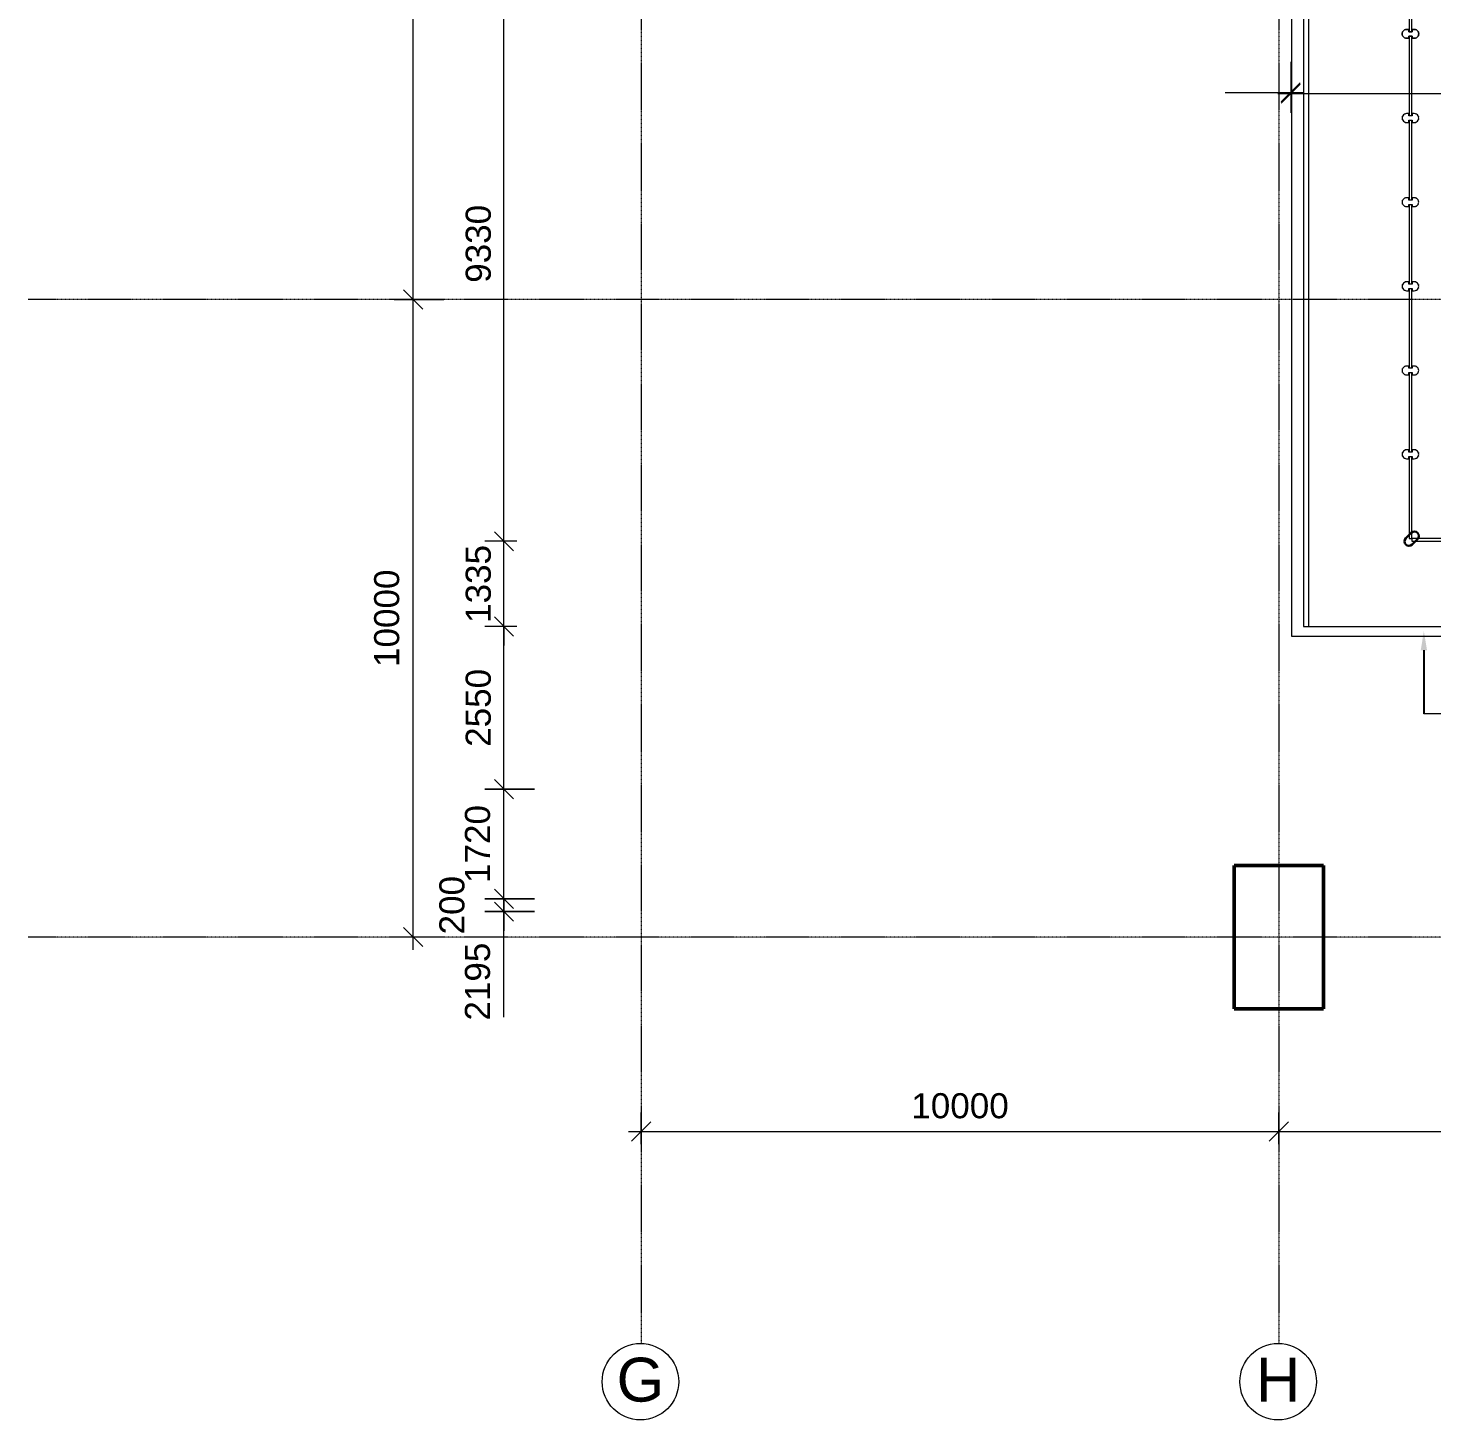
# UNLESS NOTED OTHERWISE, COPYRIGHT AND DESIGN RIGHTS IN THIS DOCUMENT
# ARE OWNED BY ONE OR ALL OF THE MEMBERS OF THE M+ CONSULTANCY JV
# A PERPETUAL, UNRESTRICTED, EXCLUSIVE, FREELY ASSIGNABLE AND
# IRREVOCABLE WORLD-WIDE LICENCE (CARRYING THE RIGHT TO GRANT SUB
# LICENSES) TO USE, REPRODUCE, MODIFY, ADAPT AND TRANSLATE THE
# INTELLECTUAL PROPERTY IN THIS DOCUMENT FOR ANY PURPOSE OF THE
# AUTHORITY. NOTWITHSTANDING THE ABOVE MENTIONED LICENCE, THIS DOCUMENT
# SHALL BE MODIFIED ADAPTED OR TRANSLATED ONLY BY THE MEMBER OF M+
# Model space of a CAD drawing. Header units: millimetres. Extents: x -11708 to 484395, y -10237143 to 211873.
# Drawn here: x 135122 to 157135, y 4933 to 26763 of the extents above; entities that cross this region are included whole.
import ezdxf
from ezdxf import colors
from ezdxf.entities.mleader import LeaderData, LeaderLine
from ezdxf.math import Vec2, Vec3

# ---------------------------------------------------------------- set-up
doc = ezdxf.new("R2010")
doc.units = ezdxf.units.MM
doc.linetypes.add('Grid Line', pattern=[21, 12, -3, 3, -3])
for name, color, linetype, lineweight in [('0-1', 7, 'Continuous', 5), ('0-2', 7, 'Continuous', 13), ('A-ANNO-DIMS', 7, 'Continuous', 9), ('A-ANNO-DIMS-1', 7, 'Continuous', 5), ('A-COLS-1', 7, 'Continuous', 30), ('A-FLOR', 7, 'Continuous', 18), ('A-GLAZ-CURT-2', 7, 'Continuous', 9), ('A-GLAZ-CWMG-1', 7, 'Continuous', 9), ('Dims-B1-FPARTPLANAT_8-6mPD_dwg-1', 7, 'Continuous', 5), ('G-ANNO-TEXT', 7, 'Continuous', 5), ('I-WALL-3', 7, 'Continuous', 30), ('OAP280_C', 210, 'Continuous', 50), ('S-COLS-3', 7, 'Continuous', 35), ('S-GRID-1', 7, 'Grid Line', 5), ('S-GRID-IDEN', 7, 'Continuous', 5)]:
    doc.layers.add(name, color=color, linetype=linetype, lineweight=lineweight)
doc.styles.add('Arial', font='arial.ttf', dxfattribs={"height": 491.766467})
doc.styles.add('Arial_1', font='arial.ttf', dxfattribs={"height": 393.413174})
doc.styles.add('Arial_3', font='arial.ttf', dxfattribs={"height": 688.473054})
doc.dimstyles.new('Diagonal_-_2_0mm_Arial', dxfattribs={"dimscale": 304.8, "dimtxt": 500, "dimasz": 0.984252, "dimexe": 0.984252, "dimexo": 0.984252, "dimgap": 0.656168, "dimtad": 1, "dimdec": 0, "dimrnd": 5, "dimzin": 0, "dimdsep": 46, "dimtxsty": 'Arial', "dimblk1": 'OBLIQUE', "dimblk2": 'OBLIQUE', "dimsah": 1, "dimcen": 0.09, "dimdle": 0.656168, "dimadec": 0, "dimazin": 0, "dimtfac": 1, "dimtdec": 4, "dimtix": 1, "dimtmove": 0, "dimatfit": 3, "dimfxl": 1, "dimtvp": 1, "dimtolj": 1, "dimtzin": 0, "dimarcsym": 2})

# ---------------------------------------------------------------- blocks, each defined once
blk = doc.blocks.new('Dims-B1-FPARTPLANAT_8-6mPD_dwg__Oblique-5772989-B1_F PART PLAN AT _8_6mPD')
at = {"layer": 'A-ANNO-DIMS-1'}
blk.add_line((-0.5, -0.5), (0.5, 0.5), dxfattribs=at)
blk = doc.blocks.new('_Oblique')
at = {"color": 0, "linetype": 'ByBlock', "lineweight": -2}
blk.add_line((-0.5, -0.5), (0.5, 0.5), dxfattribs=at)
blk = doc.blocks.new('*D365')
at = {"layer": 'A-ANNO-DIMS', "color": 0, "lineweight": -2, "transparency": 16777216}
for p, q in [((64700, 18514), (64700, 28245)), ((64900, 28045), (64400, 28045)), ((64900, 18714), (64400, 18714))]:
    blk.add_line(p, q, dxfattribs=at)
at = {"layer": 'Defpoints', "color": 0, "transparency": 16777216}
for p in [(64700, 28045), (65200, 28045), (65200, 18714)]:
    blk.add_point(p, dxfattribs=at)
at = {"layer": 'A-ANNO-DIMS', "color": 0, "lineweight": -2, "transparency": 16777216, "xscale": 299.9999999999999, "yscale": 299.9999999999999, "zscale": 299.9999999999999}
for p, rotation in [((64700, 28045), 90), ((64700, 18714), 270)]:
    blk.add_blockref('_Oblique', p, dxfattribs=dict(at, rotation=rotation))
at = {"layer": 'A-ANNO-DIMS', "color": 0, "transparency": 16777216, "insert": (64299, 23379), "char_height": 491.77, "attachment_point": 5, "rotation": 90, "style": 'Arial'}
blk.add_mtext('\\A1;{\\H0.8x;9330}', dxfattribs=at)
blk = doc.blocks.new('*D366')
at = {"layer": 'A-ANNO-DIMS', "color": 0, "lineweight": -2, "transparency": 16777216}
for p, q in [((64700, 18714), (64700, 19014)), ((64900, 18714), (64400, 18714)), ((64700, 17377), (64700, 18714)), ((64900, 17377), (64400, 17377)), ((64700, 17377), (64700, 17077))]:
    blk.add_line(p, q, dxfattribs=at)
at = {"layer": 'Defpoints', "color": 0, "transparency": 16777216}
for p in [(64700, 18714), (65200, 18714), (65200, 17377)]:
    blk.add_point(p, dxfattribs=at)
at = {"layer": 'A-ANNO-DIMS', "color": 0, "lineweight": -2, "transparency": 16777216, "xscale": 299.9999999999999, "yscale": 299.9999999999999, "zscale": 299.9999999999999}
for p, rotation in [((64700, 18714), 270), ((64700, 17377), 90)]:
    blk.add_blockref('_Oblique', p, dxfattribs=dict(at, rotation=rotation))
at = {"layer": 'A-ANNO-DIMS', "color": 0, "transparency": 16777216, "insert": (64299, 18045), "char_height": 491.77, "attachment_point": 5, "rotation": 90, "style": 'Arial'}
blk.add_mtext('\\A1;{\\H0.8x;1335}', dxfattribs=at)
blk = doc.blocks.new('*D367')
at = {"layer": 'A-ANNO-DIMS', "color": 0, "lineweight": -2, "transparency": 16777216}
for p, q in [((64700, 14626), (64700, 17577)), ((64900, 17377), (64400, 17377)), ((64881, 14826), (64400, 14826))]:
    blk.add_line(p, q, dxfattribs=at)
at = {"layer": 'Defpoints', "color": 0, "transparency": 16777216}
for p in [(64700, 17377), (65200, 17377), (65181, 14826)]:
    blk.add_point(p, dxfattribs=at)
at = {"layer": 'A-ANNO-DIMS', "color": 0, "lineweight": -2, "transparency": 16777216, "xscale": 299.9999999999999, "yscale": 299.9999999999999, "zscale": 299.9999999999999}
for p, rotation in [((64700, 17377), 90), ((64700, 14826), 270)]:
    blk.add_blockref('_Oblique', p, dxfattribs=dict(at, rotation=rotation))
at = {"layer": 'A-ANNO-DIMS', "color": 0, "transparency": 16777216, "insert": (64299, 16101), "char_height": 491.77, "attachment_point": 5, "rotation": 90, "style": 'Arial'}
blk.add_mtext('\\A1;{\\H0.8x;2550}', dxfattribs=at)
blk = doc.blocks.new('*D372')
at = {"layer": 'A-ANNO-DIMS', "color": 0, "lineweight": -2, "transparency": 16777216}
for p, q in [((66851, 9257), (66851, 9757)), ((76851, 9257), (76851, 9757)), ((66651, 9457), (77051, 9457))]:
    blk.add_line(p, q, dxfattribs=at)
at = {"layer": 'Defpoints', "color": 0, "transparency": 16777216}
for p in [(76851, 9457), (66851, 8957), (76851, 8957)]:
    blk.add_point(p, dxfattribs=at)
at = {"layer": 'A-ANNO-DIMS', "color": 0, "lineweight": -2, "transparency": 16777216, "xscale": 299.9999999999999, "yscale": 299.9999999999999, "zscale": 299.9999999999999, "rotation": 180}
blk.add_blockref('_Oblique', (66851, 9457), dxfattribs=at)
at = {"layer": 'A-ANNO-DIMS', "color": 0, "lineweight": -2, "transparency": 16777216, "xscale": 299.9999999999999, "yscale": 299.9999999999999, "zscale": 299.9999999999999}
blk.add_blockref('_Oblique', (76851, 9457), dxfattribs=at)
at = {"layer": 'A-ANNO-DIMS', "color": 0, "transparency": 16777216, "insert": (71851, 9858), "char_height": 491.77, "attachment_point": 5, "style": 'Arial'}
blk.add_mtext('\\A1;{\\H0.8x;10000}', dxfattribs=at)
blk = doc.blocks.new('*D373')
at = {"layer": 'A-ANNO-DIMS', "color": 0, "lineweight": -2, "transparency": 16777216}
for p, q in [((76851, 9257), (76851, 9757)), ((86851, 9257), (86851, 9757)), ((76651, 9457), (87051, 9457))]:
    blk.add_line(p, q, dxfattribs=at)
at = {"layer": 'Defpoints', "color": 0, "transparency": 16777216}
for p in [(86851, 9457), (76851, 8957), (86851, 8957)]:
    blk.add_point(p, dxfattribs=at)
at = {"layer": 'A-ANNO-DIMS', "color": 0, "lineweight": -2, "transparency": 16777216, "xscale": 299.9999999999999, "yscale": 299.9999999999999, "zscale": 299.9999999999999, "rotation": 180}
blk.add_blockref('_Oblique', (76851, 9457), dxfattribs=at)
at = {"layer": 'A-ANNO-DIMS', "color": 0, "lineweight": -2, "transparency": 16777216, "xscale": 299.9999999999999, "yscale": 299.9999999999999, "zscale": 299.9999999999999}
blk.add_blockref('_Oblique', (86851, 9457), dxfattribs=at)
at = {"layer": 'A-ANNO-DIMS', "color": 0, "transparency": 16777216, "insert": (81851, 9857), "char_height": 491.77, "attachment_point": 5, "style": 'Arial'}
blk.add_mtext('\\A1;{\\H0.8x;10000}', dxfattribs=at)
blk = doc.blocks.new('Circular Mullion - Type A-27605860-B1_F PART PLAN AT _8_6mPD')
blk.add_lwpolyline([(70, 38), (68, 56), (61, 73), (49, 87), (35, 98), (13, 106), (0, 108), (-18, 105), (-35, 98), (-49, 87), (-61, 73), (-68, 56), (-70, 38), (-70, 3), (-34, 3), (-34, -47), (-70, -48), (-70, -82), (-68, -101), (-61, -117), (-49, -132), (-35, -143), (-18, -150), (0, -152), (18, -150), (35, -143), (49, -132), (61, -117), (68, -101), (70, -82), (70, -47), (34, -47), (34, 3), (70, 3)], close=True)
blk = doc.blocks.new('Circular Mullion - CERAMIC_MULLIONS Multimedia Lounge-29969477-B1_F PART PLAN AT _8_6mPD')
at = {"layer": 'A-GLAZ-CWMG-1'}
for centre, start, end in [((0, 82.5), 154.97124, 160.02876), ((0, 82.5), 109.97124, 115.02876), ((0, 82.5), 64.97124, 70.02876), ((0, 82.5), 19.97124, 25.02876), ((0, -37.5), 199.97124, 205.02876), ((0, -37.5), 244.97124, 250.02876), ((0, -37.5), 289.97124, 295.02876), ((0, -37.5), 334.97124, 340.02876)]:
    blk.add_arc(centre, 70, start, end, dxfattribs=at)
blk = doc.blocks.new('Circular Mullion - CERAMIC_MULLIONS Multimedia Lounge-29969478-B1_F PART PLAN AT _8_6mPD')
at = {"layer": 'A-GLAZ-CWMG-1'}
for centre, start, end in [((0, 82.5), 154.97124, 160.02876), ((0, 82.5), 109.97124, 115.02876), ((0, 82.5), 64.97124, 70.02876), ((0, 82.5), 19.97124, 25.02876), ((0, -37.5), 199.97124, 205.02876), ((0, -37.5), 244.97124, 250.02876), ((0, -37.5), 289.97124, 295.02876), ((0, -37.5), 334.97124, 340.02876)]:
    blk.add_arc(centre, 70, start, end, dxfattribs=at)
blk = doc.blocks.new('Circular Mullion - CERAMIC_MULLIONS Multimedia Lounge-29969479-B1_F PART PLAN AT _8_6mPD')
at = {"layer": 'A-GLAZ-CWMG-1'}
for centre, start, end in [((0, 82.5), 154.97124, 160.02876), ((0, 82.5), 109.97124, 115.02876), ((0, 82.5), 64.97124, 70.02876), ((0, 82.5), 19.97124, 25.02876), ((0, -37.5), 199.97124, 205.02876), ((0, -37.5), 244.97124, 250.02876), ((0, -37.5), 289.97124, 295.02876), ((0, -37.5), 334.97124, 340.02876)]:
    blk.add_arc(centre, 70, start, end, dxfattribs=at)
blk = doc.blocks.new('Circular Mullion - CERAMIC_MULLIONS Multimedia Lounge-29969480-B1_F PART PLAN AT _8_6mPD')
at = {"layer": 'A-GLAZ-CWMG-1'}
for centre, start, end in [((0, 82.5), 154.97124, 160.02876), ((0, 82.5), 109.97124, 115.02876), ((0, 82.5), 64.97124, 70.02876), ((0, 82.5), 19.97124, 25.02876), ((0, -37.5), 199.97124, 205.02876), ((0, -37.5), 244.97124, 250.02876), ((0, -37.5), 289.97124, 295.02876), ((0, -37.5), 334.97124, 340.02876)]:
    blk.add_arc(centre, 70, start, end, dxfattribs=at)
blk = doc.blocks.new('Circular Mullion - CERAMIC_MULLIONS Multimedia Lounge-29969481-B1_F PART PLAN AT _8_6mPD')
at = {"layer": 'A-GLAZ-CWMG-1'}
for centre, start, end in [((0, 82.5), 154.97124, 160.02876), ((0, 82.5), 109.97124, 115.02876), ((0, 82.5), 64.97124, 70.02876), ((0, 82.5), 19.97124, 25.02876), ((0, -37.5), 199.97124, 205.02876), ((0, -37.5), 244.97124, 250.02876), ((0, -37.5), 289.97124, 295.02876), ((0, -37.5), 334.97124, 340.02876)]:
    blk.add_arc(centre, 70, start, end, dxfattribs=at)
blk = doc.blocks.new('Circular Mullion - CERAMIC_MULLIONS Multimedia Lounge-29969482-B1_F PART PLAN AT _8_6mPD')
at = {"layer": '0-2'}
blk.add_lwpolyline([(70, 82), (68, 101), (61, 117), (49, 132), (35, 143), (13, 151), (0, 152), (-18, 150), (-35, 143), (-49, 132), (-61, 117), (-68, 101), (-70, 82), (-70, 47), (-34, 47), (-34, -3), (-70, -3), (-70, -38), (-68, -56), (-61, -73), (-49, -87), (-35, -98), (-18, -105), (0, -107), (18, -105), (35, -98), (49, -87), (61, -73), (68, -56), (70, -38), (70, -3), (34, -3), (34, 47), (70, 47)], close=True, dxfattribs=at)
at = {"layer": 'A-GLAZ-CWMG-1'}
for centre, start, end in [((0, 82), 154.9712, 160.0288), ((0, 82), 154.9712, 160.0288), ((0, 82), 109.9712, 115.0288), ((0, 82), 64.9712, 70.0288), ((0, 82), 19.9712, 25.0288), ((0, -38), 199.9712, 205.0288), ((0, -38), 244.9712, 250.0288), ((0, -38), 289.9712, 295.0288), ((0, -38), 334.9712, 340.0288)]:
    blk.add_arc(centre, 70, start, end, dxfattribs=at)
blk = doc.blocks.new('Multimedia Corner Mullions1 - Multimedia Corner Mullions-29522894-B1_F PART PLAN AT _8_6mPD')
at = {"layer": 'A-COLS-1'}
for p, q in [((78925, 18846), (78840, 18761)), ((78939, 18662), (79024, 18747)), ((94194, 18755), (94280, 18670)), ((94379, 18769), (94293, 18854))]:
    blk.add_line(p, q, dxfattribs=at)
for centre, start, end in [((78889, 18711), 135, 315), ((78975, 18797), 315, 135), ((94244, 18805), 45, 225), ((94329, 18719), 225, 45)]:
    blk.add_arc(centre, 70, start, end, dxfattribs=at)
blk = doc.blocks.new('A$C41A67BAA')
at = {"layer": 'OAP280_C'}
for p, q in [((700, 1125), (-700, 1125)), ((-700, 1125), (-700, -1125)), ((700, -1125), (700, 1125)), ((-700, -1125), (700, -1125))]:
    blk.add_line(p, q, dxfattribs=at)
blk = doc.blocks.new('Grid - 3mm-2917264-B1_F PART PLAN AT _8_6mPD')
at = {"layer": 'S-GRID-IDEN'}
blk.add_circle((0, 0), 3, dxfattribs=at)
blk = doc.blocks.new('Dims-B1-FPARTPLANAT_8-6mPD_dwg-5616331-B1_F PART PLAN AT _8_6mPD')
at = {"layer": 'A-ANNO-DIMS-1'}
for p, q in [((63276.2, 22306.2), (63276.2, 32706.2)), ((77036, 26235.8), (77036, 25454.8)), ((77036, 26216.7), (77036, 25435.8)), ((76006.3, 25754.8), (77236, 25754.8)), ((76836, 25735.8), (84217.2, 25735.8)), ((63276.2, 12306.2), (63276.2, 22706.2)), ((64700, 12905.8), (64700, 15025.8)), ((63757.2, 12506.2), (62976.2, 12506.2))]:
    blk.add_line(p, q, dxfattribs=at)
at = {"layer": 'A-ANNO-DIMS-1', "flags": 128}
for points in [[(62976.2, 22506.2), (63757.2, 22506.2)], [(64400, 14825.8), (65181, 14825.8)], [(64400, 13105.8), (65181, 13105.8)], [(64400, 12905.8), (65181, 12905.8)]]:
    blk.add_lwpolyline(points, close=True, dxfattribs=at)
for points in [[(64700, 11248.9), (64700, 13105.8), (64700, 13405.8)], [(64700, 13105.8), (64700, 12905.8), (64700, 12605.8)]]:
    blk.add_lwpolyline(points, dxfattribs=at)
at = {"xscale": 300, "yscale": 300, "zscale": 300}
blk.add_blockref('Dims-B1-FPARTPLANAT_8-6mPD_dwg__Oblique-5772989-B1_F PART PLAN AT _8_6mPD', (77036, 25754.8), dxfattribs=at)
for p, xscale, yscale, zscale, rotation in [((77036, 25735.8), 300, 300, 300, 180), ((63276.2, 22506.2), 300.0000000000002, 300.0000000000002, 300.0000000000002, 90), ((63276.2, 22506.2), 300, 300, 300, 270), ((64700, 14825.8), 300.0000000000002, 300.0000000000002, 300.0000000000002, 90), ((64700, 14825.8), 300, 300, 300, 270), ((64700, 13105.8), 300, 300, 300, 270), ((64700, 13105.8), 300, 300, 300, 270), ((64700, 12905.8), 300.0000000000002, 300.0000000000002, 300.0000000000002, 90), ((64700, 12905.8), 300.0000000000002, 300.0000000000002, 300.0000000000002, 90), ((63276.2, 12506.2), 300, 300, 300, 270)]:
    blk.add_blockref('Dims-B1-FPARTPLANAT_8-6mPD_dwg__Oblique-5772989-B1_F PART PLAN AT _8_6mPD', p, dxfattribs=dict(xscale=xscale, yscale=yscale, zscale=zscale, rotation=rotation))
at = {"layer": 'A-ANNO-DIMS-1', "char_height": 393.41, "attachment_point": 2, "rotation": 90, "line_spacing_factor": 0.938532, "style": 'Arial_1'}
for s, insert, width in [('10000', (62663.5, 17506.2), 1824), ('1720', (64087.3, 13965.8), 1459.2), ('200', (63686.4, 13005.8), 1094.4), ('2195', (64087.3, 11807.3), 1459.2)]:
    blk.add_mtext(s, dxfattribs=dict(at, insert=insert, width=width))
at = {"layer": 'A-ANNO-DIMS'}
for base, p1, p2, picture, middle in [((64700, 28044.6), (65200.1, 18713.8), (65200.1, 28044.6), '*D365', (64299, 23379.2)), ((64700, 18713.8), (65200, 17376.8), (65200.1, 18713.8), '*D366', (64299, 18045.3)), ((64700, 17376.8), (65181, 14825.8), (65200.1, 17376.8), '*D367', (64299.2, 16101.3))]:
    dim = blk.add_linear_dim(base=base, p1=p1, p2=p2, angle=90, text='{\\H0.8x;<>}', dimstyle='Diagonal_-_2_0mm_Arial', override={"dimpost": '<>', "dimtmove": 1, "dimarcsym": 2}, dxfattribs=at)
    dim.commit()
    dim.dimension.update_dxf_attribs({"geometry": picture, "text_midpoint": middle})
for base, p1, p2, picture, middle in [((76850.7, 9456.7), (66850.7, 8956.7), (76850.7, 8956.6), '*D372', (71850.7, 9857.5)), ((86850.7, 9456.6), (76850.7, 8956.6), (86850.7, 8956.6), '*D373', (81850.7, 9857.5))]:
    dim = blk.add_linear_dim(base=base, p1=p1, p2=p2, text='{\\H0.8x;<>}', dimstyle='Diagonal_-_2_0mm_Arial', override={"dimpost": '<>', "dimtmove": 1, "dimarcsym": 2}, dxfattribs=at)
    dim.commit()
    dim.dimension.update_dxf_attribs({"geometry": picture, "text_midpoint": middle})

msp = doc.modelspace()

# ---------------------------------------------------------------- linework, layer by layer
at = {"layer": 'A-FLOR'}
for p, q in [((155121, 28715.4), (155121, 17376.6)), ((155201, 28715.4), (155201, 17376.6)), ((154934.6, 27080.8), (154934.6, 17226.6)), ((154934.6, 17226.6), (175230.9, 17226.6)), ((155121, 17376.6), (173501.3, 17376.5))]:
    msp.add_line(p, q, dxfattribs=at)
at = {"layer": 'A-GLAZ-CURT-2'}
for p, q in [((156776.2, 28000.4), (156776.2, 26706.6)), ((156820.2, 26706.6), (156820.2, 28000.4)), ((156776.2, 26638.6), (156776.2, 25386.6)), ((156820.2, 25386.6), (156820.2, 26638.6)), ((156776.2, 25318.6), (156776.2, 24066.6)), ((156820.2, 24066.6), (156820.2, 25318.6)), ((156776.2, 23998.6), (156776.2, 22746.6)), ((156820.2, 22746.6), (156820.2, 23998.6)), ((156776.2, 22678.6), (156776.2, 21426.6)), ((156820.2, 21426.6), (156820.2, 22678.6)), ((156776.2, 21358.6), (156776.2, 20111.6)), ((156820.2, 20111.6), (156820.2, 21358.6)), ((156776.2, 20043.6), (156776.2, 18757.6)), ((156820.2, 18757.6), (156820.2, 20043.6)), ((156776.2, 18757.6), (156820.2, 18757.6)), ((158133.4, 18757.6), (156820.2, 18757.6)), ((156820.2, 18757.6), (156820.2, 18713.6)), ((156820.2, 18713.6), (158133.4, 18713.6))]:
    msp.add_line(p, q, dxfattribs=at)
at = {"layer": 'G-ANNO-TEXT'}
msp.add_line((159444.3, 16008.2), (157009.6, 16008.2), dxfattribs=at)
at = {"layer": 'S-COLS-3'}
for p, q in [((155434.5, 13630.8), (154034.5, 13630.8)), ((154034.5, 13630.8), (154034.5, 11380.8)), ((155434.5, 11380.8), (155434.5, 13630.8)), ((154034.5, 11380.8), (155434.5, 11380.8))]:
    msp.add_line(p, q, dxfattribs=at)
at = {"layer": 'S-GRID-1'}
for p, q in [((144734.8, 71409.7), (144734.5, 6132.5)), ((154734.8, 71409.7), (154734.5, 6132.5)), ((191364.2, 22505.6), (135121.9, 22505.9)), ((191364.2, 12505.6), (135121.9, 12505.9))]:
    msp.add_line(p, q, dxfattribs=at)

# ---------------------------------------------------------------- block references
at = {"layer": '0-1'}
for name, p, rotation in [('Circular Mullion - Type A-27605860-B1_F PART PLAN AT _8_6mPD', (156820.2, 26672.6), 269.9996999999998), ('Circular Mullion - Type A-27605860-B1_F PART PLAN AT _8_6mPD', (156820.2, 25352.6), 269.9996999999998), ('Circular Mullion - Type A-27605860-B1_F PART PLAN AT _8_6mPD', (156820.2, 24032.6), 269.9996999999998), ('Circular Mullion - Type A-27605860-B1_F PART PLAN AT _8_6mPD', (156820.2, 22712.6), 269.9996999999998), ('Circular Mullion - Type A-27605860-B1_F PART PLAN AT _8_6mPD', (156820.2, 21392.6), 269.9996999999998), ('Circular Mullion - Type A-27605860-B1_F PART PLAN AT _8_6mPD', (156820.2, 20077.6), 269.9996999999998), ('Multimedia Corner Mullions1 - Multimedia Corner Mullions-29522894-B1_F PART PLAN AT _8_6mPD', (77884.1, 0), 359.9997000009001)]:
    msp.add_blockref(name, p, dxfattribs=dict(at, rotation=rotation))
at = {"layer": '0-1', "extrusion": (0, 0, -1), "rotation": 270.0003000000001}
for name, p in [('Circular Mullion - CERAMIC_MULLIONS Multimedia Lounge-29969482-B1_F PART PLAN AT _8_6mPD', (-156820.2, 26672.6)), ('Circular Mullion - CERAMIC_MULLIONS Multimedia Lounge-29969481-B1_F PART PLAN AT _8_6mPD', (-156820.2, 25352.6)), ('Circular Mullion - CERAMIC_MULLIONS Multimedia Lounge-29969480-B1_F PART PLAN AT _8_6mPD', (-156820.2, 24032.6)), ('Circular Mullion - CERAMIC_MULLIONS Multimedia Lounge-29969479-B1_F PART PLAN AT _8_6mPD', (-156820.2, 22712.6)), ('Circular Mullion - CERAMIC_MULLIONS Multimedia Lounge-29969478-B1_F PART PLAN AT _8_6mPD', (-156820.2, 21392.6)), ('Circular Mullion - CERAMIC_MULLIONS Multimedia Lounge-29969477-B1_F PART PLAN AT _8_6mPD', (-156820.2, 20077.6))]:
    msp.add_blockref(name, p, dxfattribs=at)
at = {"layer": 'Dims-B1-FPARTPLANAT_8-6mPD_dwg-1'}
msp.add_blockref('Dims-B1-FPARTPLANAT_8-6mPD_dwg-5616331-B1_F PART PLAN AT _8_6mPD', (77884.1, 0), dxfattribs=at)
at = {"layer": 'I-WALL-3'}
msp.add_blockref('A$C41A67BAA', (154734.5, 12505.8), dxfattribs=at)
at = {"layer": 'S-GRID-IDEN', "xscale": 199.9999999999999, "yscale": 199.9999999999999, "zscale": 199.9999999999999, "rotation": 179.9996999996851}
for p in [(144723.5, 5532.6), (154723.5, 5532.6)]:
    msp.add_blockref('Grid - 3mm-2917264-B1_F PART PLAN AT _8_6mPD', p, dxfattribs=at)

# ---------------------------------------------------------------- texts
at = {"layer": 'S-GRID-IDEN', "char_height": 688.5, "attachment_point": 2, "line_spacing_factor": 0.938532, "style": 'Arial_3'}
for s, insert, width in [('G', (144723.7, 5908.6), 890.356), ('H', (154723.7, 5908.6), 823.159)]:
    msp.add_mtext(s, dxfattribs=dict(at, insert=insert, width=width))

# ---------------------------------------------------------------- leaders
at = {"layer": 'G-ANNO-TEXT'}
ml = msp.add_multileader_mtext('Standard', dxfattribs=at)
ml.set_content('', color=256)
ml.set_leader_properties()
ml.build(insert=Vec2(0, 0))
ml.multileader.update_dxf_attribs({"text_right_attachment_type": 6, "dogleg_length": 0.36, "arrow_head_size": 300})
ctx = ml.context
ctx.base_point, ctx.char_height, ctx.arrow_head_size, ctx.landing_gap_size, ctx.plane_origin, ctx.plane_x_axis, ctx.plane_y_axis = Vec3(157009.1, 16007.9), 0.18, 300, 0.09, Vec3(157009.7, 16634.1), Vec3(0.8040843, 0.5945153), Vec3(-0.5945153, 0.8040843)
ctx.right_attachment = 6
notes = []
notes.append((ctx, [(0, (1, 1, 0), (157009.6, 16008.2), (-0.8040843, -0.5945153), 0.36, [(0, [(157008.3, 17305)], 0, [])])]))
ctx.mtext.insert, ctx.mtext.text_direction, ctx.mtext.rotation, ctx.mtext.flow_direction = Vec3(157009.1, 16008.1), Vec3(0.8040843, 0.5945153), 0.6366627, 5
for ctx, leaders in notes:
    for number, flags, end, landing, length, lines in leaders:
        leader = LeaderData()
        leader.index, (leader.has_last_leader_line, leader.has_dogleg_vector, leader.attachment_direction) = number, flags
        leader.last_leader_point, leader.dogleg_vector, leader.dogleg_length = Vec3(end), Vec3(landing), length
        for number, points, colour, breaks in lines:
            line = LeaderLine()
            line.index, line.vertices, line.color, line.breaks = number, Vec3.list(points), colors.encode_raw_color(colour), breaks
            leader.lines.append(line)
        ctx.leaders.append(leader)

doc.saveas('drawing.dxf')
